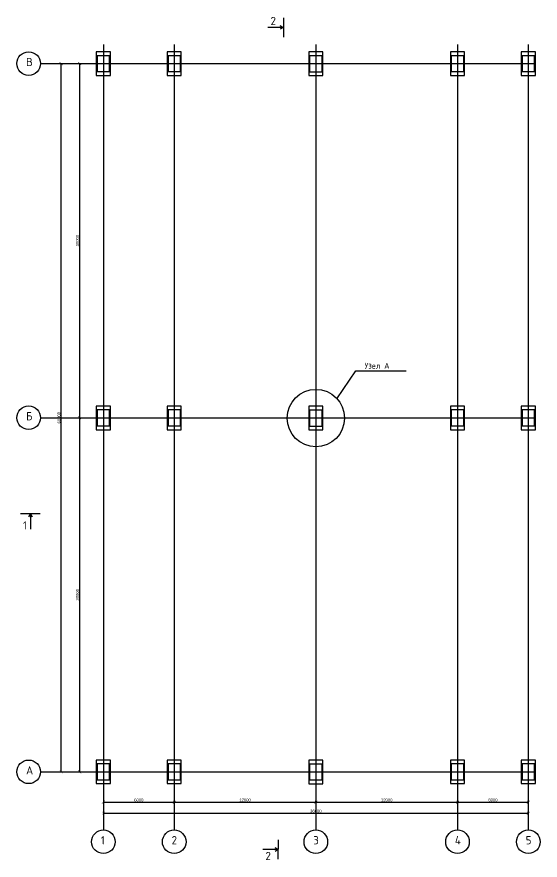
# Model space of a CAD drawing. Header units: millimetres. Extents: x -4490 to 177070, y -6118 to 72944.
# Drawn here: x -4490 to 39840, y -6118 to 65316 of the extents above; entities that cross this region are included whole.
import ezdxf

# ---------------------------------------------------------------- set-up
doc = ezdxf.new("R2010")
doc.units = ezdxf.units.MM
doc.linetypes.add('DASHDOT_axis', pattern=[24, 20, -1.5, 1, -1.5])
doc.layers.add('osi', color=7, linetype='Continuous')
doc.layers.add('текст', color=7, linetype='Continuous')
doc.styles.add('GOST-2.304_Type-B', font='GOST Common.ttf', dxfattribs={"height": 2.5})
doc.styles.add('Аннотативный', font='arial.ttf')
doc.dimstyles.new('ISO-25', dxfattribs={"dimscale": 100, "dimtxt": 2.5, "dimasz": 2.5, "dimexe": 1.25, "dimexo": 0.625, "dimtad": 1, "dimtxsty": 'Аннотативный', "dimcen": 2.5, "dimadec": 0, "dimazin": 0, "dimtfac": 1, "dimtmove": 0, "dimatfit": 3, "dimfxl": 1, "dimarcsym": 0})

# ---------------------------------------------------------------- blocks, each defined once
blk = doc.blocks.new('_ArchTick')
at = {"color": 0, "linetype": 'ByBlock', "const_width": 0.15}
blk.add_lwpolyline([(-0.5, -0.5), (0.5, 0.5)], dxfattribs=at)
blk = doc.blocks.new('*D46')
at = {"layer": 'Defpoints', "color": 0, "transparency": 16777216}
for p in [(2840, -1170), (8840, -1170), (8840, -1210)]:
    blk.add_point(p, dxfattribs=at)
at = {"layer": 'osi', "color": 0, "lineweight": -2, "transparency": 16777216}
for p, q in [((2840, -1210), (8840, -1210)), ((2840, -1232), (2840, -1335)), ((8840, -1232), (8840, -1335))]:
    blk.add_line(p, q, dxfattribs=at)
at = {"layer": 'osi', "color": 0, "lineweight": -2, "transparency": 16777216, "xscale": 250, "yscale": 250, "zscale": 250, "rotation": 180}
blk.add_blockref('_ArchTick', (2840, -1210), dxfattribs=at)
at = {"layer": 'osi', "color": 0, "lineweight": -2, "transparency": 16777216, "xscale": 250, "yscale": 250, "zscale": 250}
blk.add_blockref('_ArchTick', (8840, -1210), dxfattribs=at)
at = {"layer": 'osi', "color": 0, "transparency": 16777216, "insert": (5840, -1020), "char_height": 250, "attachment_point": 5, "style": 'Аннотативный'}
blk.add_mtext('6000', dxfattribs=at)
blk = doc.blocks.new('*D48')
at = {"layer": 'Defpoints', "color": 0, "transparency": 16777216}
for p in [(8840, -1210), (20840, -1210), (20840, -1210)]:
    blk.add_point(p, dxfattribs=at)
at = {"layer": 'osi', "color": 0, "lineweight": -2, "transparency": 16777216}
for p, q in [((8840, -1148), (8840, -1085)), ((8840, -1210), (20840, -1210)), ((20840, -1148), (20840, -1085))]:
    blk.add_line(p, q, dxfattribs=at)
at = {"layer": 'osi', "color": 0, "lineweight": -2, "transparency": 16777216, "xscale": 250, "yscale": 250, "zscale": 250, "rotation": 180}
blk.add_blockref('_ArchTick', (8840, -1210), dxfattribs=at)
at = {"layer": 'osi', "color": 0, "lineweight": -2, "transparency": 16777216, "xscale": 250, "yscale": 250, "zscale": 250}
blk.add_blockref('_ArchTick', (20840, -1210), dxfattribs=at)
at = {"layer": 'osi', "color": 0, "transparency": 16777216, "insert": (14840, -1020), "char_height": 250, "attachment_point": 5, "style": 'Аннотативный'}
blk.add_mtext('12000', dxfattribs=at)
blk = doc.blocks.new('*D49')
at = {"layer": 'Defpoints', "color": 0, "transparency": 16777216}
for p in [(20840, -1304), (32840, -1210), (32840, -1304)]:
    blk.add_point(p, dxfattribs=at)
at = {"layer": 'osi', "color": 0, "lineweight": -2, "transparency": 16777216}
for p, q in [((20840, -1241), (20840, -1085)), ((20840, -1210), (32840, -1210)), ((32840, -1241), (32840, -1085))]:
    blk.add_line(p, q, dxfattribs=at)
at = {"layer": 'osi', "color": 0, "lineweight": -2, "transparency": 16777216, "xscale": 250, "yscale": 250, "zscale": 250, "rotation": 180}
blk.add_blockref('_ArchTick', (20840, -1210), dxfattribs=at)
at = {"layer": 'osi', "color": 0, "lineweight": -2, "transparency": 16777216, "xscale": 250, "yscale": 250, "zscale": 250}
blk.add_blockref('_ArchTick', (32840, -1210), dxfattribs=at)
at = {"layer": 'osi', "color": 0, "transparency": 16777216, "insert": (26840, -1020), "char_height": 250, "attachment_point": 5, "style": 'Аннотативный'}
blk.add_mtext('12000', dxfattribs=at)
blk = doc.blocks.new('*D50')
at = {"layer": 'Defpoints', "color": 0, "transparency": 16777216}
for p in [(32840, -1210), (38840, -1210), (38840, -1210)]:
    blk.add_point(p, dxfattribs=at)
at = {"layer": 'osi', "color": 0, "lineweight": -2, "transparency": 16777216}
for p, q in [((32840, -1148), (32840, -1085)), ((32840, -1210), (38840, -1210)), ((38840, -1148), (38840, -1085))]:
    blk.add_line(p, q, dxfattribs=at)
at = {"layer": 'osi', "color": 0, "lineweight": -2, "transparency": 16777216, "xscale": 250, "yscale": 250, "zscale": 250, "rotation": 180}
blk.add_blockref('_ArchTick', (32840, -1210), dxfattribs=at)
at = {"layer": 'osi', "color": 0, "lineweight": -2, "transparency": 16777216, "xscale": 250, "yscale": 250, "zscale": 250}
blk.add_blockref('_ArchTick', (38840, -1210), dxfattribs=at)
at = {"layer": 'osi', "color": 0, "transparency": 16777216, "insert": (35840, -1020), "char_height": 250, "attachment_point": 5, "style": 'Аннотативный'}
blk.add_mtext('6000', dxfattribs=at)
blk = doc.blocks.new('*D51')
at = {"layer": 'Defpoints', "color": 0, "transparency": 16777216}
for p in [(2840, -2150), (38840, -2150), (38840, -2150)]:
    blk.add_point(p, dxfattribs=at)
at = {"layer": 'osi', "color": 0, "lineweight": -2, "transparency": 16777216}
for p, q in [((2840, -2088), (2840, -2025)), ((38840, -2088), (38840, -2025)), ((2840, -2150), (38840, -2150))]:
    blk.add_line(p, q, dxfattribs=at)
at = {"layer": 'osi', "color": 0, "lineweight": -2, "transparency": 16777216, "xscale": 250, "yscale": 250, "zscale": 250, "rotation": 180}
blk.add_blockref('_ArchTick', (2840, -2150), dxfattribs=at)
at = {"layer": 'osi', "color": 0, "lineweight": -2, "transparency": 16777216, "xscale": 250, "yscale": 250, "zscale": 250}
blk.add_blockref('_ArchTick', (38840, -2150), dxfattribs=at)
at = {"layer": 'osi', "color": 0, "transparency": 16777216, "insert": (20840, -1960), "char_height": 250, "attachment_point": 5, "style": 'Аннотативный'}
blk.add_mtext('36000', dxfattribs=at)
blk = doc.blocks.new('*D52')
at = {"layer": 'Defpoints', "color": 0, "transparency": 16777216}
for p in [(-2490, 61360), (-2490, 31360), (830, 31360)]:
    blk.add_point(p, dxfattribs=at)
at = {"layer": 'osi', "color": 0, "lineweight": -2, "transparency": 16777216}
for p, q in [((-2428, 61360), (955, 61360)), ((830, 61360), (830, 31360)), ((-2428, 31360), (955, 31360))]:
    blk.add_line(p, q, dxfattribs=at)
at = {"layer": 'osi', "color": 0, "lineweight": -2, "transparency": 16777216, "xscale": 250, "yscale": 250, "zscale": 250}
for p, rotation in [((830, 61360), 90), ((830, 31360), 270)]:
    blk.add_blockref('_ArchTick', p, dxfattribs=dict(at, rotation=rotation))
at = {"layer": 'osi', "color": 0, "transparency": 16777216, "insert": (640, 46360), "char_height": 250, "attachment_point": 5, "rotation": 90, "style": 'Аннотативный'}
blk.add_mtext('30000', dxfattribs=at)
blk = doc.blocks.new('*D53')
at = {"layer": 'Defpoints', "color": 0, "transparency": 16777216}
for p in [(830, 31360), (830, 1360), (830, 1360)]:
    blk.add_point(p, dxfattribs=at)
at = {"layer": 'osi', "color": 0, "lineweight": -2, "transparency": 16777216}
for p, q in [((830, 31360), (830, 1360)), ((892, 31360), (955, 31360)), ((892, 1360), (955, 1360))]:
    blk.add_line(p, q, dxfattribs=at)
at = {"layer": 'osi', "color": 0, "lineweight": -2, "transparency": 16777216, "xscale": 250, "yscale": 250, "zscale": 250}
for p, rotation in [((830, 31360), 90), ((830, 1360), 270)]:
    blk.add_blockref('_ArchTick', p, dxfattribs=dict(at, rotation=rotation))
at = {"layer": 'osi', "color": 0, "transparency": 16777216, "insert": (640, 16360), "char_height": 250, "attachment_point": 5, "rotation": 90, "style": 'Аннотативный'}
blk.add_mtext('30000', dxfattribs=at)
blk = doc.blocks.new('*D54')
at = {"layer": 'Defpoints', "color": 0, "transparency": 16777216}
for p in [(-736, 61360), (-736, 61360), (-736, 1360)]:
    blk.add_point(p, dxfattribs=at)
at = {"layer": 'osi', "color": 0, "lineweight": -2, "transparency": 16777216}
for p, q in [((-799, 61360), (-861, 61360)), ((-736, 1360), (-736, 61360)), ((-674, 1360), (-611, 1360))]:
    blk.add_line(p, q, dxfattribs=at)
at = {"layer": 'osi', "color": 0, "lineweight": -2, "transparency": 16777216, "xscale": 250, "yscale": 250, "zscale": 250}
for p, rotation in [((-736, 61360), 90), ((-736, 1360), 270)]:
    blk.add_blockref('_ArchTick', p, dxfattribs=dict(at, rotation=rotation))
at = {"layer": 'osi', "color": 0, "transparency": 16777216, "insert": (-926, 31360), "char_height": 250, "attachment_point": 5, "rotation": 90, "style": 'Аннотативный'}
blk.add_mtext('60000', dxfattribs=at)

msp = doc.modelspace()

# ---------------------------------------------------------------- linework, layer by layer
for points in [[(2240, 60350), (3440, 60350), (3440, 62350), (2240, 62350)], [(8240, 60350), (9440, 60350), (9440, 62350), (8240, 62350)], [(20240, 60340), (21440, 60340), (21440, 62340), (20240, 62340)], [(32240, 60350), (33440, 60350), (33440, 62350), (32240, 62350)], [(38240, 60350), (39440, 60350), (39440, 62350), (38240, 62350)], [(2315, 60675), (3365, 60675), (3365, 62025), (2315, 62025)], [(8315, 60675), (9365, 60675), (9365, 62025), (8315, 62025)], [(20315, 60665), (21365, 60665), (21365, 62015), (20315, 62015)], [(32315, 60675), (33365, 60675), (33365, 62025), (32315, 62025)], [(38315, 60675), (39365, 60675), (39365, 62025), (38315, 62025)], [(2240, 30340), (3440, 30340), (3440, 32340), (2240, 32340)], [(8240, 30340), (9440, 30340), (9440, 32340), (8240, 32340)], [(20240, 30330), (21440, 30330), (21440, 32330), (20240, 32330)], [(32240, 30340), (33440, 30340), (33440, 32340), (32240, 32340)], [(38240, 30340), (39440, 30340), (39440, 32340), (38240, 32340)], [(2315, 30665), (3365, 30665), (3365, 32015), (2315, 32015)], [(8315, 30665), (9365, 30665), (9365, 32015), (8315, 32015)], [(20315, 30655), (21365, 30655), (21365, 32005), (20315, 32005)], [(32315, 30665), (33365, 30665), (33365, 32015), (32315, 32015)], [(38315, 30665), (39365, 30665), (39365, 32015), (38315, 32015)], [(2240, 360), (3440, 360), (3440, 2360), (2240, 2360)], [(8240, 360), (9440, 360), (9440, 2360), (8240, 2360)], [(20240, 350), (21440, 350), (21440, 2350), (20240, 2350)], [(32240, 360), (33440, 360), (33440, 2360), (32240, 2360)], [(38240, 360), (39440, 360), (39440, 2360), (38240, 2360)], [(2315, 685), (3365, 685), (3365, 2035), (2315, 2035)], [(8315, 685), (9365, 685), (9365, 2035), (8315, 2035)], [(20315, 675), (21365, 675), (21365, 2025), (20315, 2025)], [(32315, 685), (33365, 685), (33365, 2035), (32315, 2035)], [(38315, 685), (39365, 685), (39365, 2035), (38315, 2035)]]:
    msp.add_lwpolyline(points, close=True)
msp.add_circle((20840, 31330), 2432.817)
at = {"layer": 'osi'}
for p, q in [((18084.95, 65236.875), (18084.95, 63590)), ((18080, 64416.278), (16780, 64416.278)), ((18080, 64416.278), (17819.788, 64565.574)), ((18080, 64416.278), (17820.475, 64265.789)), ((-2523.125, 23220), (-4170, 23220)), ((-3346.563, 23220), (-3495.859, 22959.788)), ((-3346.563, 23220), (-3346.563, 21920)), ((-3346.563, 23220), (-3196.074, 22960.475)), ((17653.369, -6046.75), (17673.677, -4400)), ((17658.538, -5226.154), (16358.637, -5210.123)), ((17658.538, -5226.154), (17396.505, -5372.23)), ((17658.538, -5226.154), (17400.889, -5072.476))]:
    msp.add_line(p, q, dxfattribs=at)
at = {"layer": 'osi', "linetype": 'DASHDOT_axis'}
for p, q in [((2840, 62980), (2840, -3560)), ((8840, 62980), (8840, -3560)), ((20840, 62980), (20840, -3560)), ((32840, 62980), (32840, -3560)), ((38840, 62980), (38840, -3560)), ((-2490, 61360), (39440, 61360)), ((-2490, 31360), (39440, 31360)), ((-2490, 1360), (39440, 1360))]:
    msp.add_line(p, q, dxfattribs=at)
at = {"layer": 'osi'}
for centre in [(-3490, 61360), (-3490, 31360), (-3490, 1360), (2840, -4560), (8840, -4560), (20840, -4560), (32840, -4560), (38840, -4560)]:
    msp.add_circle(centre, 1000, dxfattribs=at)
at = {"layer": 'текст'}
msp.add_lwpolyline([(22610, 32960), (24220, 35330), (28480, 35330)], dxfattribs=at)

# ---------------------------------------------------------------- texts
at = {"layer": 'osi', "style": 'GOST-2.304_Type-B'}
for s, p in [('2', (17000, 64616.278)), ('1', (-3970, 21890))]:
    msp.add_text(s, height=700, dxfattribs=at).set_placement(p)
at = {"layer": 'osi', "linetype": 'DASHDOT_axis', "style": 'GOST-2.304_Type-B'}
for s, p in [('В', (-3710, 61140)), ('Б', (-3710, 31140)), ('А', (-3710, 1140)), ('1', (2620, -4780)), ('2', (8620, -4780)), ('3', (20620, -4780)), ('4', (32620, -4780)), ('5', (38620, -4780))]:
    msp.add_text(s, height=700, dxfattribs=at).set_placement(p)
at = {"layer": 'osi', "style": 'GOST-2.304_Type-B'}
msp.add_text('2', height=700, rotation=359.29344593, dxfattribs=at).set_placement((16567.522, -6112.767))
at = {"layer": 'текст', "style": 'GOST-2.304_Type-B'}
msp.add_text('Узел А', height=500, dxfattribs=at).set_placement((24970, 35510))

# ---------------------------------------------------------------- dimensions: what is measured, and where the dimension line sits
at = {"layer": 'osi'}
for base, p1, p2, picture, middle in [((830, 31360), (-2490, 61360), (-2490, 31360), '*D52', (639.771, 46360)), ((-736.25, 61360), (-736.25, 1360), (-736.25, 61360), '*D54', (-926.393, 31360)), ((830, 1360), (830, 31360), (830, 1360), '*D53', (639.771, 16360))]:
    dim = msp.add_linear_dim(base=base, p1=p1, p2=p2, angle=90, dimstyle='ISO-25', override={"dimblk1": 'ArchTick', "dimblk2": 'ArchTick', "dimsah": 1}, dxfattribs=at)
    dim.commit()
    dim.dimension.update_dxf_attribs({"geometry": picture, "text_midpoint": middle})
for base, p1, p2, picture, middle in [((8840, -1210), (2840, -1170), (8840, -1170), '*D46', (5840, -1019.857)), ((20840, -1210), (8840, -1210), (20840, -1210), '*D48', (14840, -1019.857)), ((32840, -1210), (20840, -1303.75), (32840, -1303.75), '*D49', (26840, -1019.857)), ((38840, -1210), (32840, -1210), (38840, -1210), '*D50', (35840, -1019.857)), ((38840, -2150), (2840, -2150), (38840, -2150), '*D51', (20840, -1959.771))]:
    dim = msp.add_linear_dim(base=base, p1=p1, p2=p2, dimstyle='ISO-25', override={"dimblk1": 'ArchTick', "dimblk2": 'ArchTick', "dimsah": 1}, dxfattribs=at)
    dim.commit()
    dim.dimension.update_dxf_attribs({"geometry": picture, "text_midpoint": middle})

doc.saveas('drawing.dxf')
